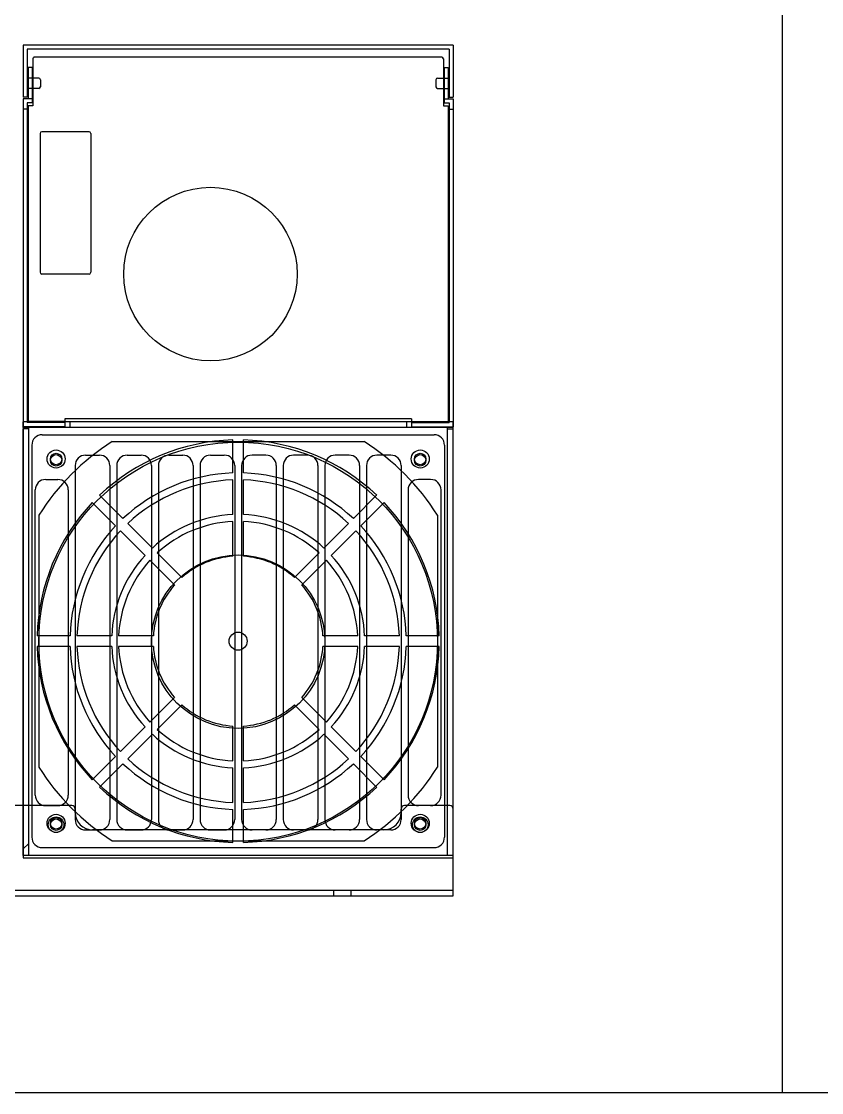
# Model space of a CAD drawing. Header units: millimetres. Extents: x 14468 to 16655, y -2998 to -1717.
# Drawn here: x 15865 to 16095.7, y -2998.2 to -2689.5 of the extents above; entities that cross this region are included whole.
import ezdxf

# ---------------------------------------------------------------- set-up
doc = ezdxf.new("R2010")
doc.units = ezdxf.units.MM
for name, color, linetype in [('CASE', 7, 'Continuous'), ('CASE BRACKET', 7, 'Continuous'), ('CASE COVER', 7, 'Continuous'), ('FAN', 7, 'Continuous'), ('방열판', 7, 'Continuous')]:
    doc.layers.add(name, color=color, linetype=linetype)

msp = doc.modelspace()

# ---------------------------------------------------------------- linework, layer by layer
for p, q in [((16084.293, -1912.257), (16084.293, -2998.249)), ((14467.967, -2998.249), (16655.074, -2998.249))]:
    msp.add_line(p, q)
at = {"layer": 'CASE'}
for p, q in [((15868.273, -2700.354), (15868.273, -2713.854)), ((15986.173, -2699.854), (15868.773, -2699.854)), ((15986.673, -2700.354), (15986.673, -2713.854)), ((15868.073, -2702.854), (15866.873, -2702.854)), ((15866.873, -2702.854), (15866.873, -2711.854)), ((15868.073, -2702.854), (15868.073, -2713.054)), ((15986.873, -2702.854), (15988.073, -2702.854)), ((15986.873, -2702.854), (15986.873, -2713.054)), ((15988.073, -2702.854), (15988.073, -2711.854)), ((15865.473, -2711.854), (15865.473, -2806.354)), ((15866.873, -2711.854), (15865.473, -2711.854)), ((15866.673, -2713.054), (15866.673, -2805.154)), ((15868.073, -2713.054), (15866.673, -2713.054)), ((15868.073, -2711.854), (15866.873, -2711.854)), ((15986.873, -2711.854), (15988.073, -2711.854)), ((15986.873, -2713.054), (15988.273, -2713.054)), ((15988.073, -2711.854), (15989.473, -2711.854)), ((15988.273, -2713.054), (15988.273, -2805.154)), ((15989.473, -2711.854), (15989.473, -2806.354)), ((15866.673, -2714.854), (15865.473, -2714.854)), ((15866.873, -2713.854), (15866.873, -2804.854)), ((15868.273, -2713.854), (15866.873, -2713.854)), ((15986.673, -2713.854), (15988.073, -2713.854)), ((15988.073, -2713.854), (15988.073, -2804.854)), ((15988.273, -2714.854), (15989.473, -2714.854)), ((15870.373, -2721.857), (15870.373, -2761.857)), ((15884.373, -2721.357), (15870.873, -2721.357)), ((15884.973, -2721.857), (15884.973, -2761.857)), ((15884.373, -2762.357), (15870.873, -2762.357)), ((15877.473, -2805.154), (15866.673, -2805.154)), ((15877.473, -2804.854), (15866.873, -2804.854)), ((15977.473, -2804.054), (15877.473, -2804.054)), ((15877.473, -2804.054), (15877.473, -2804.854)), ((15877.473, -2805.154), (15877.473, -2806.354)), ((15977.473, -2804.054), (15977.473, -2804.854)), ((15977.473, -2804.854), (15988.073, -2804.854)), ((15977.473, -2805.154), (15988.273, -2805.154)), ((15977.473, -2805.154), (15977.473, -2806.354)), ((15877.473, -2806.354), (15865.473, -2806.354)), ((15977.473, -2806.354), (15989.473, -2806.354))]:
    msp.add_line(p, q, dxfattribs=at)
at = {"layer": 'CASE', "color": 5}
for p, q in [((15865.473, -2806.554), (15865.473, -2804.954)), ((15989.473, -2804.954), (15865.473, -2804.954)), ((15878.973, -2804.954), (15878.973, -2806.554)), ((15975.973, -2804.954), (15975.973, -2806.554)), ((15989.473, -2806.554), (15989.473, -2804.954)), ((15989.473, -2806.554), (15865.473, -2806.554)), ((15865.473, -2929.954), (15865.473, -2806.954)), ((15867.073, -2806.954), (15865.473, -2806.954)), ((15867.073, -2929.954), (15867.073, -2806.554)), ((15987.873, -2929.954), (15987.873, -2806.554)), ((15987.873, -2806.954), (15989.473, -2806.954)), ((15989.473, -2929.954), (15989.473, -2806.954)), ((15925.973, -2819.679), (15925.973, -2810.175)), ((15928.973, -2819.679), (15928.973, -2810.175)), ((15925.973, -2831.686), (15925.973, -2821.68)), ((15928.973, -2831.686), (15928.973, -2821.68)), ((15894.255, -2832.816), (15887.535, -2826.096)), ((15967.41, -2826.096), (15960.69, -2832.816)), ((15892.134, -2834.938), (15885.413, -2828.218)), ((15969.532, -2828.218), (15962.812, -2834.938)), ((15925.973, -2843.701), (15925.973, -2833.688)), ((15928.973, -2843.701), (15928.973, -2833.688)), ((15900.624, -2843.428), (15893.549, -2836.353)), ((15902.746, -2841.307), (15895.67, -2834.231)), ((15959.275, -2834.231), (15952.2, -2841.307)), ((15961.397, -2836.353), (15954.321, -2843.428)), ((15911.242, -2849.803), (15904.161, -2842.723)), ((15950.784, -2842.723), (15943.704, -2849.803)), ((15909.12, -2851.924), (15902.04, -2844.844)), ((15952.905, -2844.844), (15945.825, -2851.924)), ((15878.996, -2866.655), (15869.492, -2866.655)), ((15891.003, -2866.655), (15880.997, -2866.655)), ((15903.019, -2866.655), (15893.005, -2866.655)), ((15961.94, -2866.655), (15951.927, -2866.655)), ((15973.948, -2866.655), (15963.942, -2866.655)), ((15985.453, -2866.655), (15975.949, -2866.655)), ((15878.996, -2869.655), (15869.492, -2869.655)), ((15891.003, -2869.655), (15880.997, -2869.655)), ((15903.019, -2869.655), (15893.005, -2869.655)), ((15961.94, -2869.655), (15951.927, -2869.655)), ((15973.948, -2869.655), (15963.942, -2869.655)), ((15985.453, -2869.655), (15975.949, -2869.655)), ((15909.12, -2884.386), (15902.04, -2891.467)), ((15952.905, -2891.467), (15945.825, -2884.386)), ((15911.242, -2886.508), (15904.161, -2893.588)), ((15943.704, -2886.508), (15950.784, -2893.588)), ((15900.624, -2892.882), (15893.549, -2899.958)), ((15902.746, -2895.004), (15895.67, -2902.079)), ((15925.973, -2902.623), (15925.973, -2892.609)), ((15928.973, -2902.623), (15928.973, -2892.609)), ((15952.2, -2895.004), (15959.275, -2902.079)), ((15961.397, -2899.958), (15954.321, -2892.882)), ((15892.134, -2901.373), (15885.413, -2908.093)), ((15969.532, -2908.093), (15962.812, -2901.373)), ((15894.255, -2903.494), (15887.535, -2910.215)), ((15925.973, -2914.631), (15925.973, -2904.625)), ((15928.973, -2914.631), (15928.973, -2904.625)), ((15960.69, -2903.494), (15967.41, -2910.215)), ((15925.973, -2926.136), (15925.973, -2916.632)), ((15928.973, -2926.136), (15928.973, -2916.632)), ((15867.073, -2926.434), (15865.473, -2928.034)), ((15989.473, -2929.954), (15865.473, -2929.954))]:
    msp.add_line(p, q, dxfattribs=at)
at = {"layer": 'CASE'}
msp.add_circle((15919.473, -2762.354), 25, dxfattribs=at)
at = {"layer": 'CASE', "color": 5}
for centre in [(15874.973, -2815.654), (15979.973, -2815.654), (15927.473, -2868.155), (15874.973, -2920.654), (15979.973, -2920.654)]:
    msp.add_circle(centre, 2.6, dxfattribs=at)
at = {"layer": 'CASE'}
for centre, start, end in [((15868.773, -2700.354), 89.99994, 180), ((15986.173, -2700.354), 0, 89.99994), ((15870.873, -2721.857), 90, 180), ((15884.473, -2721.857), 0, 90), ((15870.873, -2761.857), 180, 270), ((15884.473, -2761.857), 270, 0)]:
    msp.add_arc(centre, 0.5, start, end, dxfattribs=at)
at = {"layer": 'CASE', "color": 5}
for radius, start, end in [(58, 91.48195, 133.51805), (58, 46.48195, 88.51805), (48.5, 91.77232, 133.22768), (48.5, 46.77232, 88.22768), (46.5, 91.84857, 133.15143), (46.5, 46.84857, 88.15143), (58, 136.48195, 178.51805), (58, 1.48195, 43.51805), (36.5, 92.35528, 132.64472), (34.5, 92.49191, 132.50809), (36.5, 47.35528, 87.64472), (34.5, 47.49191, 87.50809), (48.5, 136.77232, 178.22768), (46.5, 136.84857, 178.15143), (46.5, 1.84857, 43.15143), (48.5, 1.77232, 43.22768), (36.5, 137.35528, 177.64472), (34.5, 137.49191, 177.50809), (24.5, 93.5101, 131.4899), (24.5, 48.5101, 86.4899), (34.5, 2.49191, 42.50809), (36.5, 2.35528, 42.64472), (24.5, 138.5101, 176.4899), (24.5, 3.5101, 41.4899), (58, 181.48195, 223.51805), (48.5, 181.77232, 223.22768), (46.5, 181.84857, 223.15143), (36.5, 182.35528, 222.64472), (34.5, 182.49191, 222.50809), (24.5, 183.5101, 221.4899), (24.5, 318.5101, 356.4899), (34.5, 317.49191, 357.50809), (36.5, 317.35528, 357.64472), (46.5, 316.84857, 358.15143), (48.5, 316.77232, 358.22768), (58, 316.48195, 358.51805), (24.5, 228.5101, 266.4899), (24.5, 273.5101, 311.4899), (36.5, 227.35528, 267.64472), (34.5, 227.49191, 267.50809), (34.5, 272.49191, 312.50809), (36.5, 272.35528, 312.64472), (48.5, 226.77232, 268.22768), (46.5, 226.84857, 268.15143), (46.5, 271.84857, 313.15143), (48.5, 271.77232, 313.22768), (58, 226.48195, 268.51805), (58, 271.48195, 313.51805)]:
    msp.add_arc((15927.473, -2868.155), radius, start, end, dxfattribs=at)
at = {"layer": 'CASE BRACKET', "color": 2}
for p, q in [((15879.473, -2915.553), (15850.473, -2915.553)), ((15880.473, -2917.553), (15880.473, -2916.553)), ((15974.473, -2917.553), (15974.473, -2916.553)), ((15988.473, -2915.553), (15975.473, -2915.553)), ((15989.473, -2941.554), (15989.473, -2916.553)), ((15969.473, -2922.553), (15885.473, -2922.553)), ((15549.473, -2939.954), (15989.473, -2939.954)), ((15549.473, -2941.554), (15989.473, -2941.554)), ((15954.973, -2939.954), (15954.973, -2941.554)), ((15959.973, -2939.954), (15959.973, -2941.554))]:
    msp.add_line(p, q, dxfattribs=at)
for centre in [(15874.973, -2921.054), (15979.973, -2921.054)]:
    msp.add_circle(centre, 2.25, dxfattribs=at)
for centre, radius, start, end in [((15879.473, -2916.553), 1, 0, 90), ((15975.473, -2916.553), 1, 90, 180), ((15988.473, -2916.553), 1, 0, 90), ((15885.473, -2917.553), 5, 180, 270), ((15969.473, -2917.553), 5, 270, 0)]:
    msp.add_arc(centre, radius, start, end, dxfattribs=at)
at = {"layer": 'CASE COVER'}
for p, q in [((15989.473, -2696.354), (15865.473, -2696.354)), ((15865.473, -2696.354), (15865.473, -2711.354)), ((15988.273, -2697.554), (15866.673, -2697.554)), ((15866.673, -2697.554), (15866.673, -2711.354)), ((15988.273, -2697.554), (15988.273, -2711.354)), ((15989.473, -2696.354), (15989.473, -2711.354)), ((15869.973, -2705.854), (15866.673, -2705.854)), ((15870.473, -2706.354), (15870.473, -2708.354)), ((15984.473, -2706.354), (15984.473, -2708.354)), ((15984.973, -2705.854), (15988.273, -2705.854)), ((15869.973, -2708.854), (15866.673, -2708.854)), ((15984.973, -2708.854), (15988.273, -2708.854)), ((15866.673, -2711.354), (15865.473, -2711.354)), ((15988.273, -2711.354), (15989.473, -2711.354))]:
    msp.add_line(p, q, dxfattribs=at)
for centre, start, end in [((15869.973, -2706.354), 0, 90), ((15984.973, -2706.354), 90, 180), ((15869.973, -2708.354), 270, 360), ((15984.973, -2708.354), 180, 270)]:
    msp.add_arc(centre, 0.5, start, end, dxfattribs=at)
at = {"layer": 'FAN', "color": 5}
for p, q in [((15870.973, -2808.654), (15983.973, -2808.654)), ((15867.973, -2811.654), (15867.973, -2924.654)), ((15891.172, -2810.654), (15963.773, -2810.654)), ((15986.973, -2811.654), (15986.973, -2924.654)), ((15869.973, -2831.854), (15869.973, -2904.455)), ((15984.973, -2831.854), (15984.973, -2904.455)), ((15891.172, -2925.654), (15963.773, -2925.654)), ((15870.973, -2927.654), (15983.973, -2927.654))]:
    msp.add_line(p, q, dxfattribs=at)
at = {"layer": 'FAN', "color": 5, "ltscale": 10}
for radius in [57.5, 25]:
    msp.add_circle((15927.473, -2868.304), radius, dxfattribs=at)
at = {"layer": 'FAN', "color": 5}
for centre in [(15874.973, -2815.654), (15979.973, -2815.654), (15874.973, -2920.654), (15979.973, -2920.654)]:
    msp.add_circle(centre, 1.65, dxfattribs=at)
for centre, radius, start, end in [((15870.973, -2811.654), 3, 90, 180), ((15983.973, -2811.654), 3, 0, 90), ((15927.473, -2868.154), 68, 122.26498, 147.73502), ((15927.473, -2868.154), 68, 32.26498, 57.73502), ((15927.473, -2868.154), 68, 212.26498, 237.73502), ((15927.473, -2868.154), 68, 302.26498, 327.73502), ((15870.973, -2924.654), 3, 180, 270), ((15983.973, -2924.654), 3, 270, 0)]:
    msp.add_arc(centre, radius, start, end, dxfattribs=at)
at = {"layer": '방열판', "ltscale": 10}
for p, q in [((15865.473, -2806.554), (15865.473, -2930.554)), ((15989.473, -2806.554), (15865.473, -2806.554)), ((15989.473, -2930.554), (15989.473, -2806.554)), ((15883.473, -2814.554), (15887.473, -2814.554)), ((15895.473, -2814.554), (15899.473, -2814.554)), ((15907.473, -2814.554), (15911.473, -2814.554)), ((15919.473, -2814.554), (15923.473, -2814.554)), ((15935.473, -2814.554), (15931.473, -2814.554)), ((15947.473, -2814.554), (15943.473, -2814.554)), ((15959.473, -2814.554), (15955.473, -2814.554)), ((15971.473, -2814.554), (15967.473, -2814.554)), ((15880.473, -2817.554), (15880.473, -2919.554)), ((15890.473, -2817.554), (15890.473, -2919.554)), ((15892.473, -2817.554), (15892.473, -2919.554)), ((15902.473, -2817.554), (15902.473, -2919.554)), ((15904.473, -2817.554), (15904.473, -2919.554)), ((15914.473, -2817.554), (15914.473, -2919.554)), ((15916.473, -2817.554), (15916.473, -2919.554)), ((15926.473, -2817.554), (15926.473, -2919.554)), ((15928.473, -2817.554), (15928.473, -2919.554)), ((15938.473, -2817.554), (15938.473, -2919.554)), ((15940.473, -2817.554), (15940.473, -2919.554)), ((15950.473, -2817.554), (15950.473, -2919.554)), ((15952.473, -2817.554), (15952.473, -2919.554)), ((15962.473, -2817.554), (15962.473, -2919.554)), ((15964.473, -2817.554), (15964.473, -2919.554)), ((15974.473, -2817.554), (15974.473, -2919.554)), ((15868.973, -2912.554), (15868.973, -2824.554)), ((15871.973, -2821.554), (15875.473, -2821.554)), ((15878.473, -2824.554), (15878.473, -2912.554)), ((15976.473, -2824.554), (15976.473, -2912.554)), ((15982.973, -2821.554), (15979.473, -2821.554)), ((15985.973, -2912.554), (15985.973, -2824.554)), ((15871.973, -2915.554), (15875.473, -2915.554)), ((15982.973, -2915.554), (15979.473, -2915.554)), ((15883.473, -2922.554), (15887.473, -2922.554)), ((15895.473, -2922.554), (15899.473, -2922.554)), ((15907.473, -2922.554), (15911.473, -2922.554)), ((15919.473, -2922.554), (15923.473, -2922.554)), ((15935.473, -2922.554), (15931.473, -2922.554)), ((15947.473, -2922.554), (15943.473, -2922.554)), ((15959.473, -2922.554), (15955.473, -2922.554)), ((15971.473, -2922.554), (15967.473, -2922.554)), ((15865.473, -2930.554), (15989.473, -2930.554))]:
    msp.add_line(p, q, dxfattribs=at)
at = {"layer": '방열판'}
for centre in [(15874.973, -2816.054), (15979.973, -2816.054), (15874.973, -2921.054), (15979.973, -2921.054)]:
    msp.add_circle(centre, 1.65, dxfattribs=at)
at = {"layer": '방열판', "ltscale": 10}
for centre, start, end in [((15883.473, -2817.554), 90, 180), ((15887.473, -2817.554), 0, 90), ((15895.473, -2817.554), 90, 180), ((15899.473, -2817.554), 0, 90), ((15907.473, -2817.554), 90, 180), ((15911.473, -2817.554), 0, 90), ((15919.473, -2817.554), 90, 180), ((15923.473, -2817.554), 0, 90), ((15931.473, -2817.554), 90, 180), ((15935.473, -2817.554), 0, 90), ((15943.473, -2817.554), 90, 180), ((15947.473, -2817.554), 0, 90), ((15955.473, -2817.554), 90, 180), ((15959.473, -2817.554), 0, 90), ((15967.473, -2817.554), 90, 180), ((15971.473, -2817.554), 0, 90), ((15871.973, -2824.554), 90, 180), ((15875.473, -2824.554), 0, 90), ((15979.473, -2824.554), 90, 180), ((15982.973, -2824.554), 0, 90), ((15871.973, -2912.554), 180, 270), ((15875.473, -2912.554), 270, 0), ((15979.473, -2912.554), 180, 270), ((15982.973, -2912.554), 270, 0), ((15883.473, -2919.554), 180, 270), ((15887.473, -2919.554), 270, 0), ((15895.473, -2919.554), 180, 270), ((15899.473, -2919.554), 270, 0), ((15907.473, -2919.554), 180, 270), ((15911.473, -2919.554), 270, 0), ((15919.473, -2919.554), 180, 270), ((15923.473, -2919.554), 270, 0), ((15931.473, -2919.554), 180, 270), ((15935.473, -2919.554), 270, 0), ((15943.473, -2919.554), 180, 270), ((15947.473, -2919.554), 270, 0), ((15955.473, -2919.554), 180, 270), ((15959.473, -2919.554), 270, 0), ((15967.473, -2919.554), 180, 270), ((15971.473, -2919.554), 270, 0)]:
    msp.add_arc(centre, 3, start, end, dxfattribs=at)

doc.saveas('drawing.dxf')
